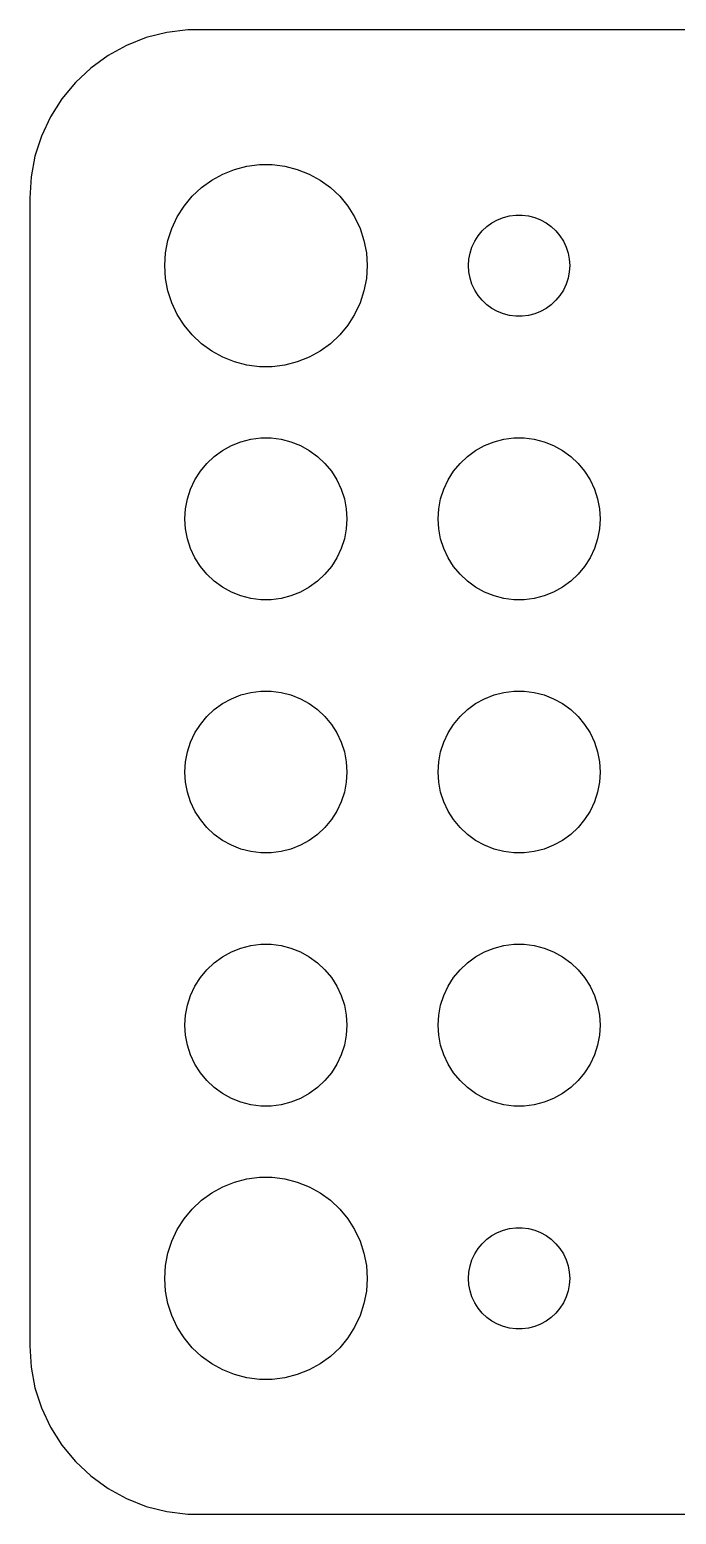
# Model space of a CAD drawing. Header units: metres. Extents: x 0.5 to 44.5, y -22 to 22.
# Drawn here: x 0.5 to 19.66, y -21.99 to 21.99 of the extents above; entities that cross this region are included whole.
import ezdxf

# ---------------------------------------------------------------- set-up
doc = ezdxf.new("R2010")
doc.units = ezdxf.units.M

msp = doc.modelspace()

# ---------------------------------------------------------------- linework, layer by layer
for p, q in [((5.18604, 21.9901), (4.56308, 21.9114)), ((39.8139, 21.9901), (5.18604, 21.9901)), ((3.95491, 21.7553), (3.37109, 21.5241)), ((4.56308, 21.9114), (3.95491, 21.7553)), ((2.82086, 21.2216), (2.31287, 20.8526)), ((3.37109, 21.5241), (2.82086, 21.2216)), ((2.31287, 20.8526), (1.85515, 20.4227)), ((1.85515, 20.4227), (1.45491, 19.9389)), ((1.45491, 19.9389), (1.11845, 19.4088)), ((1.11845, 19.4088), (0.85111, 18.8406)), ((0.85111, 18.8406), (0.65707, 18.2434)), ((0.65707, 18.2434), (0.53941, 17.6267)), ((0.53941, 17.6267), (0.5, 17)), ((5.89252, 17.533), (6.22266, 17.7145)), ((6.22266, 17.7145), (6.57294, 17.8532)), ((6.57294, 17.8532), (6.93785, 17.9469)), ((6.93785, 17.9469), (7.31161, 17.9941)), ((7.31161, 17.9941), (7.68837, 17.9941)), ((7.68837, 17.9941), (8.06213, 17.9469)), ((8.06213, 17.9469), (8.42705, 17.8532)), ((8.42705, 17.8532), (8.77733, 17.7145)), ((8.77733, 17.7145), (9.10747, 17.533)), ((5.31308, 17.0536), (5.58772, 17.3115)), ((5.58772, 17.3115), (5.89252, 17.533)), ((9.10747, 17.533), (9.41226, 17.3115)), ((9.41226, 17.3115), (9.6869, 17.0536)), ((0.5, 17), (0.5, -17)), ((4.87108, 16.4453), (5.07294, 16.7634)), ((5.07294, 16.7634), (5.31308, 17.0536)), ((9.6869, 17.0536), (9.92705, 16.7634)), ((9.92705, 16.7634), (10.1289, 16.4453)), ((4.71066, 16.1044), (4.87108, 16.4453)), ((10.1289, 16.4453), (10.2893, 16.1044)), ((14.1963, 16.2665), (14.3613, 16.3572)), ((14.3613, 16.3572), (14.5365, 16.4266)), ((14.5365, 16.4266), (14.7189, 16.4734)), ((14.7189, 16.4734), (14.9058, 16.497)), ((14.9058, 16.497), (15.0942, 16.497)), ((15.0942, 16.497), (15.2811, 16.4734)), ((15.2811, 16.4734), (15.4635, 16.4266)), ((15.4635, 16.4266), (15.6387, 16.3572)), ((15.6387, 16.3572), (15.8037, 16.2665)), ((4.59424, 15.7461), (4.71066, 16.1044)), ((10.2893, 16.1044), (10.4057, 15.7461)), ((13.6855, 15.7226), (13.7865, 15.8817)), ((13.7865, 15.8817), (13.9065, 16.0268)), ((13.9065, 16.0268), (14.0439, 16.1558)), ((14.0439, 16.1558), (14.1963, 16.2665)), ((15.8037, 16.2665), (15.9561, 16.1558)), ((15.9561, 16.1558), (16.0934, 16.0268)), ((16.0934, 16.0268), (16.2135, 15.8817)), ((16.2135, 15.8817), (16.3145, 15.7226)), ((4.52365, 15.376), (4.59424, 15.7461)), ((10.4057, 15.7461), (10.4763, 15.376)), ((13.5471, 15.373), (13.6053, 15.5522)), ((13.6053, 15.5522), (13.6855, 15.7226)), ((16.3145, 15.7226), (16.3947, 15.5522)), ((16.3947, 15.5522), (16.4529, 15.373)), ((4.5, 15), (4.52365, 15.376)), ((4.52365, 14.624), (4.5, 15)), ((10.4763, 15.376), (10.5, 15)), ((10.5, 15), (10.4763, 14.624)), ((13.5, 15), (13.5118, 15.188)), ((13.5118, 14.812), (13.5, 15)), ((13.5118, 15.188), (13.5471, 15.373)), ((16.4529, 15.373), (16.4882, 15.188)), ((16.4882, 15.188), (16.5, 15)), ((16.5, 15), (16.4882, 14.812)), ((4.59424, 14.2539), (4.52365, 14.624)), ((10.4763, 14.624), (10.4057, 14.2539)), ((13.5471, 14.627), (13.5118, 14.812)), ((13.6053, 14.4478), (13.5471, 14.627)), ((16.4529, 14.627), (16.3947, 14.4478)), ((16.4882, 14.812), (16.4529, 14.627)), ((4.71066, 13.8956), (4.59424, 14.2539)), ((10.4057, 14.2539), (10.2893, 13.8956)), ((13.6855, 14.2774), (13.6053, 14.4478)), ((13.7865, 14.1183), (13.6855, 14.2774)), ((13.9065, 13.9732), (13.7865, 14.1183)), ((16.2135, 14.1183), (16.0934, 13.9732)), ((16.3145, 14.2774), (16.2135, 14.1183)), ((16.3947, 14.4478), (16.3145, 14.2774)), ((4.87108, 13.5547), (4.71066, 13.8956)), ((10.2893, 13.8956), (10.1289, 13.5547)), ((14.0439, 13.8442), (13.9065, 13.9732)), ((14.1963, 13.7335), (14.0439, 13.8442)), ((14.3613, 13.6427), (14.1963, 13.7335)), ((14.5365, 13.5734), (14.3613, 13.6427)), ((15.6387, 13.6427), (15.4635, 13.5734)), ((15.8037, 13.7335), (15.6387, 13.6427)), ((15.9561, 13.8442), (15.8037, 13.7335)), ((16.0934, 13.9732), (15.9561, 13.8442)), ((5.07294, 13.2366), (4.87108, 13.5547)), ((5.31308, 12.9464), (5.07294, 13.2366)), ((9.92705, 13.2366), (9.6869, 12.9464)), ((10.1289, 13.5547), (9.92705, 13.2366)), ((14.7189, 13.5266), (14.5365, 13.5734)), ((14.9058, 13.5029), (14.7189, 13.5266)), ((15.0942, 13.5029), (14.9058, 13.5029)), ((15.2811, 13.5266), (15.0942, 13.5029)), ((15.4635, 13.5734), (15.2811, 13.5266)), ((5.58772, 12.6884), (5.31308, 12.9464)), ((9.6869, 12.9464), (9.41226, 12.6884)), ((5.89252, 12.467), (5.58772, 12.6884)), ((6.22266, 12.2855), (5.89252, 12.467)), ((9.10747, 12.467), (8.77733, 12.2855)), ((9.41226, 12.6884), (9.10747, 12.467)), ((6.57294, 12.1468), (6.22266, 12.2855)), ((6.93785, 12.0531), (6.57294, 12.1468)), ((7.31161, 12.0059), (6.93785, 12.0531)), ((7.68837, 12.0059), (7.31161, 12.0059)), ((8.06213, 12.0531), (7.68837, 12.0059)), ((8.42705, 12.1468), (8.06213, 12.0531)), ((8.77733, 12.2855), (8.42705, 12.1468)), ((6.47812, 9.67157), (6.75835, 9.78253)), ((6.75835, 9.78253), (7.05028, 9.85748)), ((7.05028, 9.85748), (7.34929, 9.89526)), ((7.34929, 9.89526), (7.6507, 9.89526)), ((7.6507, 9.89526), (7.94971, 9.85748)), ((7.94971, 9.85748), (8.24164, 9.78253)), ((8.24164, 9.78253), (8.52187, 9.67157)), ((13.9781, 9.67157), (14.2583, 9.78253)), ((14.2583, 9.78253), (14.5503, 9.85748)), ((14.5503, 9.85748), (14.8493, 9.89526)), ((14.8493, 9.89526), (15.1507, 9.89526)), ((15.1507, 9.89526), (15.4497, 9.85748)), ((15.4497, 9.85748), (15.7416, 9.78253)), ((15.7416, 9.78253), (16.0219, 9.67157)), ((5.75047, 9.1429), (5.97017, 9.34923)), ((5.97017, 9.34923), (6.214, 9.52638)), ((6.214, 9.52638), (6.47812, 9.67157)), ((8.52187, 9.67157), (8.78598, 9.52638)), ((8.78598, 9.52638), (9.02982, 9.34923)), ((9.02982, 9.34923), (9.24951, 9.1429)), ((13.2505, 9.1429), (13.4702, 9.34923)), ((13.4702, 9.34923), (13.714, 9.52638)), ((13.714, 9.52638), (13.9781, 9.67157)), ((16.0219, 9.67157), (16.286, 9.52638)), ((16.286, 9.52638), (16.5298, 9.34923)), ((16.5298, 9.34923), (16.7495, 9.1429)), ((5.39685, 8.6562), (5.55835, 8.91068)), ((5.55835, 8.91068), (5.75047, 9.1429)), ((9.24951, 9.1429), (9.44164, 8.91068)), ((9.44164, 8.91068), (9.60313, 8.6562)), ((12.8969, 8.6562), (13.0583, 8.91068)), ((13.0583, 8.91068), (13.2505, 9.1429)), ((16.7495, 9.1429), (16.9416, 8.91068)), ((16.9416, 8.91068), (17.1031, 8.6562)), ((5.1754, 8.09685), (5.26852, 8.38348)), ((5.26852, 8.38348), (5.39685, 8.6562)), ((9.60313, 8.6562), (9.73146, 8.38348)), ((9.73146, 8.38348), (9.82458, 8.09685)), ((12.6754, 8.09685), (12.7685, 8.38348)), ((12.7685, 8.38348), (12.8969, 8.6562)), ((17.1031, 8.6562), (17.2315, 8.38348)), ((17.2315, 8.38348), (17.3246, 8.09685)), ((5.11891, 7.8008), (5.1754, 8.09685)), ((9.82458, 8.09685), (9.88107, 7.8008)), ((12.6189, 7.8008), (12.6754, 8.09685)), ((17.3246, 8.09685), (17.3811, 7.8008)), ((5.09999, 7.5), (5.11891, 7.8008)), ((5.11891, 7.19919), (5.09999, 7.5)), ((9.88107, 7.8008), (9.89999, 7.5)), ((9.89999, 7.5), (9.88107, 7.19919)), ((12.6, 7.5), (12.6189, 7.8008)), ((12.6189, 7.19919), (12.6, 7.5)), ((17.3811, 7.8008), (17.4, 7.5)), ((17.4, 7.5), (17.3811, 7.19919)), ((5.1754, 6.90314), (5.11891, 7.19919)), ((9.88107, 7.19919), (9.82458, 6.90314)), ((12.6754, 6.90314), (12.6189, 7.19919)), ((17.3811, 7.19919), (17.3246, 6.90314)), ((5.26852, 6.6165), (5.1754, 6.90314)), ((5.39685, 6.34378), (5.26852, 6.6165)), ((9.73146, 6.6165), (9.60313, 6.34378)), ((9.82458, 6.90314), (9.73146, 6.6165)), ((12.7685, 6.6165), (12.6754, 6.90314)), ((12.8969, 6.34378), (12.7685, 6.6165)), ((17.2315, 6.6165), (17.1031, 6.34378)), ((17.3246, 6.90314), (17.2315, 6.6165)), ((5.55835, 6.08931), (5.39685, 6.34378)), ((9.60313, 6.34378), (9.44164, 6.08931)), ((13.0583, 6.08931), (12.8969, 6.34378)), ((17.1031, 6.34378), (16.9416, 6.08931)), ((5.75047, 5.85709), (5.55835, 6.08931)), ((5.97017, 5.65076), (5.75047, 5.85709)), ((9.24951, 5.85709), (9.02982, 5.65076)), ((9.44164, 6.08931), (9.24951, 5.85709)), ((13.2505, 5.85709), (13.0583, 6.08931)), ((13.4702, 5.65076), (13.2505, 5.85709)), ((16.7495, 5.85709), (16.5298, 5.65076)), ((16.9416, 6.08931), (16.7495, 5.85709)), ((6.214, 5.4736), (5.97017, 5.65076)), ((6.47812, 5.32841), (6.214, 5.4736)), ((6.75835, 5.21745), (6.47812, 5.32841)), ((8.52187, 5.32841), (8.24164, 5.21745)), ((8.78598, 5.4736), (8.52187, 5.32841)), ((9.02982, 5.65076), (8.78598, 5.4736)), ((13.714, 5.4736), (13.4702, 5.65076)), ((13.9781, 5.32841), (13.714, 5.4736)), ((14.2583, 5.21745), (13.9781, 5.32841)), ((16.0219, 5.32841), (15.7416, 5.21745)), ((16.286, 5.4736), (16.0219, 5.32841)), ((16.5298, 5.65076), (16.286, 5.4736)), ((7.05028, 5.1425), (6.75835, 5.21745)), ((7.34929, 5.10472), (7.05028, 5.1425)), ((7.6507, 5.10472), (7.34929, 5.10472)), ((7.94971, 5.1425), (7.6507, 5.10472)), ((8.24164, 5.21745), (7.94971, 5.1425)), ((14.5503, 5.1425), (14.2583, 5.21745)), ((14.8493, 5.10472), (14.5503, 5.1425)), ((15.1507, 5.10472), (14.8493, 5.10472)), ((15.4497, 5.1425), (15.1507, 5.10472)), ((15.7416, 5.21745), (15.4497, 5.1425)), ((6.47812, 2.17157), (6.75835, 2.28253)), ((6.75835, 2.28253), (7.05028, 2.35748)), ((7.05028, 2.35748), (7.34929, 2.39526)), ((7.34929, 2.39526), (7.6507, 2.39526)), ((7.6507, 2.39526), (7.94971, 2.35748)), ((7.94971, 2.35748), (8.24164, 2.28253)), ((8.24164, 2.28253), (8.52187, 2.17157)), ((13.9781, 2.17157), (14.2583, 2.28253)), ((14.2583, 2.28253), (14.5503, 2.35748)), ((14.5503, 2.35748), (14.8493, 2.39526)), ((14.8493, 2.39526), (15.1507, 2.39526)), ((15.1507, 2.39526), (15.4497, 2.35748)), ((15.4497, 2.35748), (15.7416, 2.28253)), ((15.7416, 2.28253), (16.0219, 2.17157)), ((5.75047, 1.6429), (5.97017, 1.84923)), ((5.97017, 1.84923), (6.214, 2.02638)), ((6.214, 2.02638), (6.47812, 2.17157)), ((8.52187, 2.17157), (8.78598, 2.02638)), ((8.78598, 2.02638), (9.02982, 1.84923)), ((9.02982, 1.84923), (9.24951, 1.6429)), ((13.2505, 1.6429), (13.4702, 1.84923)), ((13.4702, 1.84923), (13.714, 2.02638)), ((13.714, 2.02638), (13.9781, 2.17157)), ((16.0219, 2.17157), (16.286, 2.02638)), ((16.286, 2.02638), (16.5298, 1.84923)), ((16.5298, 1.84923), (16.7495, 1.6429)), ((5.39685, 1.1562), (5.55835, 1.41068)), ((5.55835, 1.41068), (5.75047, 1.6429)), ((9.24951, 1.6429), (9.44164, 1.41068)), ((9.44164, 1.41068), (9.60313, 1.1562)), ((12.8969, 1.1562), (13.0583, 1.41068)), ((13.0583, 1.41068), (13.2505, 1.6429)), ((16.7495, 1.6429), (16.9416, 1.41068)), ((16.9416, 1.41068), (17.1031, 1.1562)), ((5.1754, 0.59685), (5.26852, 0.88348)), ((5.26852, 0.88348), (5.39685, 1.1562)), ((9.60313, 1.1562), (9.73146, 0.88348)), ((9.73146, 0.88348), (9.82458, 0.59685)), ((12.6754, 0.59685), (12.7685, 0.88348)), ((12.7685, 0.88348), (12.8969, 1.1562)), ((17.1031, 1.1562), (17.2315, 0.88348)), ((17.2315, 0.88348), (17.3246, 0.59685)), ((5.11891, 0.3008), (5.1754, 0.59685)), ((9.82458, 0.59685), (9.88107, 0.3008)), ((12.6189, 0.3008), (12.6754, 0.59685)), ((17.3246, 0.59685), (17.3811, 0.3008)), ((5.09999, 0), (5.11891, 0.3008)), ((5.11891, -0.3008), (5.09999, 0)), ((9.88107, 0.3008), (9.89999, 0)), ((9.89999, 0), (9.88107, -0.3008)), ((12.6, 0), (12.6189, 0.3008)), ((12.6189, -0.3008), (12.6, 0)), ((17.3811, 0.3008), (17.4, 0)), ((17.4, 0), (17.3811, -0.3008)), ((5.1754, -0.59685), (5.11891, -0.3008)), ((9.88107, -0.3008), (9.82458, -0.59685)), ((12.6754, -0.59685), (12.6189, -0.3008)), ((17.3811, -0.3008), (17.3246, -0.59685)), ((5.26852, -0.88348), (5.1754, -0.59685)), ((9.82458, -0.59685), (9.73146, -0.88348)), ((12.7685, -0.88348), (12.6754, -0.59685)), ((17.3246, -0.59685), (17.2315, -0.88348)), ((5.39685, -1.1562), (5.26852, -0.88348)), ((5.55835, -1.41068), (5.39685, -1.1562)), ((9.60313, -1.1562), (9.44164, -1.41068)), ((9.73146, -0.88348), (9.60313, -1.1562)), ((12.8969, -1.1562), (12.7685, -0.88348)), ((13.0583, -1.41068), (12.8969, -1.1562)), ((17.1031, -1.1562), (16.9416, -1.41068)), ((17.2315, -0.88348), (17.1031, -1.1562)), ((5.75047, -1.6429), (5.55835, -1.41068)), ((5.97017, -1.84923), (5.75047, -1.6429)), ((9.24951, -1.6429), (9.02982, -1.84923)), ((9.44164, -1.41068), (9.24951, -1.6429)), ((13.2505, -1.6429), (13.0583, -1.41068)), ((13.4702, -1.84923), (13.2505, -1.6429)), ((16.7495, -1.6429), (16.5298, -1.84923)), ((16.9416, -1.41068), (16.7495, -1.6429)), ((6.214, -2.02638), (5.97017, -1.84923)), ((6.47812, -2.17157), (6.214, -2.02638)), ((6.75835, -2.28253), (6.47812, -2.17157)), ((8.52187, -2.17157), (8.24164, -2.28253)), ((8.78598, -2.02638), (8.52187, -2.17157)), ((9.02982, -1.84923), (8.78598, -2.02638)), ((13.714, -2.02638), (13.4702, -1.84923)), ((13.9781, -2.17157), (13.714, -2.02638)), ((14.2583, -2.28253), (13.9781, -2.17157)), ((16.0219, -2.17157), (15.7416, -2.28253)), ((16.286, -2.02638), (16.0219, -2.17157)), ((16.5298, -1.84923), (16.286, -2.02638)), ((7.05028, -2.35748), (6.75835, -2.28253)), ((7.34929, -2.39526), (7.05028, -2.35748)), ((7.6507, -2.39526), (7.34929, -2.39526)), ((7.94971, -2.35748), (7.6507, -2.39526)), ((8.24164, -2.28253), (7.94971, -2.35748)), ((14.5503, -2.35748), (14.2583, -2.28253)), ((14.8493, -2.39526), (14.5503, -2.35748)), ((15.1507, -2.39526), (14.8493, -2.39526)), ((15.4497, -2.35748), (15.1507, -2.39526)), ((15.7416, -2.28253), (15.4497, -2.35748)), ((6.47812, -5.32841), (6.75835, -5.21745)), ((6.75835, -5.21745), (7.05028, -5.1425)), ((7.05028, -5.1425), (7.34929, -5.10472)), ((7.34929, -5.10472), (7.6507, -5.10472)), ((7.6507, -5.10472), (7.94971, -5.1425)), ((7.94971, -5.1425), (8.24164, -5.21745)), ((8.24164, -5.21745), (8.52187, -5.32841)), ((13.9781, -5.32841), (14.2583, -5.21745)), ((14.2583, -5.21745), (14.5503, -5.1425)), ((14.5503, -5.1425), (14.8493, -5.10472)), ((14.8493, -5.10472), (15.1507, -5.10472)), ((15.1507, -5.10472), (15.4497, -5.1425)), ((15.4497, -5.1425), (15.7416, -5.21745)), ((15.7416, -5.21745), (16.0219, -5.32841)), ((5.75047, -5.85709), (5.97017, -5.65076)), ((5.97017, -5.65076), (6.214, -5.4736)), ((6.214, -5.4736), (6.47812, -5.32841)), ((8.52187, -5.32841), (8.78598, -5.4736)), ((8.78598, -5.4736), (9.02982, -5.65076)), ((9.02982, -5.65076), (9.24951, -5.85709)), ((13.2505, -5.85709), (13.4702, -5.65076)), ((13.4702, -5.65076), (13.714, -5.4736)), ((13.714, -5.4736), (13.9781, -5.32841)), ((16.0219, -5.32841), (16.286, -5.4736)), ((16.286, -5.4736), (16.5298, -5.65076)), ((16.5298, -5.65076), (16.7495, -5.85709)), ((5.39685, -6.34378), (5.55835, -6.08931)), ((5.55835, -6.08931), (5.75047, -5.85709)), ((9.24951, -5.85709), (9.44164, -6.08931)), ((9.44164, -6.08931), (9.60313, -6.34378)), ((12.8969, -6.34378), (13.0583, -6.08931)), ((13.0583, -6.08931), (13.2505, -5.85709)), ((16.7495, -5.85709), (16.9416, -6.08931)), ((16.9416, -6.08931), (17.1031, -6.34378)), ((5.26852, -6.6165), (5.39685, -6.34378)), ((9.60313, -6.34378), (9.73146, -6.6165)), ((12.7685, -6.6165), (12.8969, -6.34378)), ((17.1031, -6.34378), (17.2315, -6.6165)), ((5.11891, -7.19919), (5.1754, -6.90314)), ((5.1754, -6.90314), (5.26852, -6.6165)), ((9.73146, -6.6165), (9.82458, -6.90314)), ((9.82458, -6.90314), (9.88107, -7.19919)), ((12.6189, -7.19919), (12.6754, -6.90314)), ((12.6754, -6.90314), (12.7685, -6.6165)), ((17.2315, -6.6165), (17.3246, -6.90314)), ((17.3246, -6.90314), (17.3811, -7.19919)), ((5.09999, -7.5), (5.11891, -7.19919)), ((9.88107, -7.19919), (9.89999, -7.5)), ((12.6, -7.5), (12.6189, -7.19919)), ((17.3811, -7.19919), (17.4, -7.5)), ((5.11891, -7.8008), (5.09999, -7.5)), ((5.1754, -8.09685), (5.11891, -7.8008)), ((9.88107, -7.8008), (9.82458, -8.09685)), ((9.89999, -7.5), (9.88107, -7.8008)), ((12.6189, -7.8008), (12.6, -7.5)), ((12.6754, -8.09685), (12.6189, -7.8008)), ((17.3811, -7.8008), (17.3246, -8.09685)), ((17.4, -7.5), (17.3811, -7.8008)), ((5.26852, -8.38348), (5.1754, -8.09685)), ((9.82458, -8.09685), (9.73146, -8.38348)), ((12.7685, -8.38348), (12.6754, -8.09685)), ((17.3246, -8.09685), (17.2315, -8.38348)), ((5.39685, -8.6562), (5.26852, -8.38348)), ((5.55835, -8.91068), (5.39685, -8.6562)), ((9.60313, -8.6562), (9.44164, -8.91068)), ((9.73146, -8.38348), (9.60313, -8.6562)), ((12.8969, -8.6562), (12.7685, -8.38348)), ((13.0583, -8.91068), (12.8969, -8.6562)), ((17.1031, -8.6562), (16.9416, -8.91068)), ((17.2315, -8.38348), (17.1031, -8.6562)), ((5.75047, -9.1429), (5.55835, -8.91068)), ((5.97017, -9.34923), (5.75047, -9.1429)), ((9.24951, -9.1429), (9.02982, -9.34923)), ((9.44164, -8.91068), (9.24951, -9.1429)), ((13.2505, -9.1429), (13.0583, -8.91068)), ((13.4702, -9.34923), (13.2505, -9.1429)), ((16.7495, -9.1429), (16.5298, -9.34923)), ((16.9416, -8.91068), (16.7495, -9.1429)), ((6.214, -9.52638), (5.97017, -9.34923)), ((6.47812, -9.67157), (6.214, -9.52638)), ((6.75835, -9.78253), (6.47812, -9.67157)), ((8.52187, -9.67157), (8.24164, -9.78253)), ((8.78598, -9.52638), (8.52187, -9.67157)), ((9.02982, -9.34923), (8.78598, -9.52638)), ((13.714, -9.52638), (13.4702, -9.34923)), ((13.9781, -9.67157), (13.714, -9.52638)), ((14.2583, -9.78253), (13.9781, -9.67157)), ((16.0219, -9.67157), (15.7416, -9.78253)), ((16.286, -9.52638), (16.0219, -9.67157)), ((16.5298, -9.34923), (16.286, -9.52638)), ((7.05028, -9.85748), (6.75835, -9.78253)), ((7.34929, -9.89526), (7.05028, -9.85748)), ((7.6507, -9.89526), (7.34929, -9.89526)), ((7.94971, -9.85748), (7.6507, -9.89526)), ((8.24164, -9.78253), (7.94971, -9.85748)), ((14.5503, -9.85748), (14.2583, -9.78253)), ((14.8493, -9.89526), (14.5503, -9.85748)), ((15.1507, -9.89526), (14.8493, -9.89526)), ((15.4497, -9.85748), (15.1507, -9.89526)), ((15.7416, -9.78253), (15.4497, -9.85748)), ((5.89252, -12.467), (6.22266, -12.2855)), ((6.22266, -12.2855), (6.57294, -12.1468)), ((6.57294, -12.1468), (6.93785, -12.0531)), ((6.93785, -12.0531), (7.31161, -12.0059)), ((7.31161, -12.0059), (7.68837, -12.0059)), ((7.68837, -12.0059), (8.06213, -12.0531)), ((8.06213, -12.0531), (8.42705, -12.1468)), ((8.42705, -12.1468), (8.77733, -12.2855)), ((8.77733, -12.2855), (9.10747, -12.467)), ((5.31308, -12.9464), (5.58772, -12.6884)), ((5.58772, -12.6884), (5.89252, -12.467)), ((9.10747, -12.467), (9.41226, -12.6884)), ((9.41226, -12.6884), (9.6869, -12.9464)), ((5.07294, -13.2366), (5.31308, -12.9464)), ((9.6869, -12.9464), (9.92705, -13.2366)), ((4.71066, -13.8956), (4.87108, -13.5547)), ((4.87108, -13.5547), (5.07294, -13.2366)), ((9.92705, -13.2366), (10.1289, -13.5547)), ((10.1289, -13.5547), (10.2893, -13.8956)), ((14.3613, -13.6427), (14.5365, -13.5734)), ((14.5365, -13.5734), (14.7189, -13.5266)), ((14.7189, -13.5266), (14.9058, -13.5029)), ((14.9058, -13.5029), (15.0942, -13.5029)), ((15.0942, -13.5029), (15.2811, -13.5266)), ((15.2811, -13.5266), (15.4635, -13.5734)), ((15.4635, -13.5734), (15.6387, -13.6427)), ((4.59424, -14.2539), (4.71066, -13.8956)), ((10.2893, -13.8956), (10.4057, -14.2539)), ((13.7865, -14.1183), (13.9065, -13.9732)), ((13.9065, -13.9732), (14.0439, -13.8442)), ((14.0439, -13.8442), (14.1963, -13.7335)), ((14.1963, -13.7335), (14.3613, -13.6427)), ((15.6387, -13.6427), (15.8037, -13.7335)), ((15.8037, -13.7335), (15.9561, -13.8442)), ((15.9561, -13.8442), (16.0934, -13.9732)), ((16.0934, -13.9732), (16.2135, -14.1183)), ((4.52365, -14.624), (4.59424, -14.2539)), ((10.4057, -14.2539), (10.4763, -14.624)), ((13.5471, -14.627), (13.6053, -14.4478)), ((13.6053, -14.4478), (13.6855, -14.2774)), ((13.6855, -14.2774), (13.7865, -14.1183)), ((16.2135, -14.1183), (16.3145, -14.2774)), ((16.3145, -14.2774), (16.3947, -14.4478)), ((16.3947, -14.4478), (16.4529, -14.627)), ((4.5, -15), (4.52365, -14.624)), ((10.4763, -14.624), (10.5, -15)), ((13.5, -15), (13.5118, -14.812)), ((13.5118, -14.812), (13.5471, -14.627)), ((16.4529, -14.627), (16.4882, -14.812)), ((16.4882, -14.812), (16.5, -15)), ((4.52365, -15.376), (4.5, -15)), ((4.59424, -15.7461), (4.52365, -15.376)), ((10.4763, -15.376), (10.4057, -15.7461)), ((10.5, -15), (10.4763, -15.376)), ((13.5118, -15.188), (13.5, -15)), ((13.5471, -15.373), (13.5118, -15.188)), ((13.6053, -15.5522), (13.5471, -15.373)), ((16.4529, -15.373), (16.3947, -15.5522)), ((16.4882, -15.188), (16.4529, -15.373)), ((16.5, -15), (16.4882, -15.188)), ((4.71066, -16.1044), (4.59424, -15.7461)), ((10.4057, -15.7461), (10.2893, -16.1044)), ((13.6855, -15.7226), (13.6053, -15.5522)), ((13.7865, -15.8817), (13.6855, -15.7226)), ((16.3145, -15.7226), (16.2135, -15.8817)), ((16.3947, -15.5522), (16.3145, -15.7226)), ((4.87108, -16.4453), (4.71066, -16.1044)), ((10.2893, -16.1044), (10.1289, -16.4453)), ((13.9065, -16.0268), (13.7865, -15.8817)), ((14.0439, -16.1558), (13.9065, -16.0268)), ((14.1963, -16.2665), (14.0439, -16.1558)), ((14.3613, -16.3572), (14.1963, -16.2665)), ((15.8037, -16.2665), (15.6387, -16.3572)), ((15.9561, -16.1558), (15.8037, -16.2665)), ((16.0934, -16.0268), (15.9561, -16.1558)), ((16.2135, -15.8817), (16.0934, -16.0268)), ((5.07294, -16.7634), (4.87108, -16.4453)), ((10.1289, -16.4453), (9.92705, -16.7634)), ((14.5365, -16.4266), (14.3613, -16.3572)), ((14.7189, -16.4734), (14.5365, -16.4266)), ((14.9058, -16.497), (14.7189, -16.4734)), ((15.0942, -16.497), (14.9058, -16.497)), ((15.2811, -16.4734), (15.0942, -16.497)), ((15.4635, -16.4266), (15.2811, -16.4734)), ((15.6387, -16.3572), (15.4635, -16.4266)), ((0.5, -17), (0.53941, -17.6267)), ((5.31308, -17.0536), (5.07294, -16.7634)), ((5.58772, -17.3115), (5.31308, -17.0536)), ((9.6869, -17.0536), (9.41226, -17.3115)), ((9.92705, -16.7634), (9.6869, -17.0536)), ((5.89252, -17.533), (5.58772, -17.3115)), ((6.22266, -17.7145), (5.89252, -17.533)), ((9.10747, -17.533), (8.77733, -17.7145)), ((9.41226, -17.3115), (9.10747, -17.533)), ((0.53941, -17.6267), (0.65707, -18.2434)), ((6.57294, -17.8532), (6.22266, -17.7145)), ((6.93785, -17.9469), (6.57294, -17.8532)), ((7.31161, -17.9941), (6.93785, -17.9469)), ((7.68837, -17.9941), (7.31161, -17.9941)), ((8.06213, -17.9469), (7.68837, -17.9941)), ((8.42705, -17.8532), (8.06213, -17.9469)), ((8.77733, -17.7145), (8.42705, -17.8532)), ((0.65707, -18.2434), (0.85111, -18.8406)), ((0.85111, -18.8406), (1.11845, -19.4088)), ((1.11845, -19.4088), (1.45491, -19.9389)), ((1.45491, -19.9389), (1.85515, -20.4227)), ((1.85515, -20.4227), (2.31287, -20.8526)), ((2.31287, -20.8526), (2.82086, -21.2216)), ((2.82086, -21.2216), (3.37109, -21.5241)), ((3.37109, -21.5241), (3.95491, -21.7553)), ((3.95491, -21.7553), (4.56308, -21.9114)), ((4.56308, -21.9114), (5.18604, -21.9901)), ((5.18604, -21.9901), (39.8139, -21.9901))]:
    msp.add_line(p, q)

doc.saveas('drawing.dxf')
